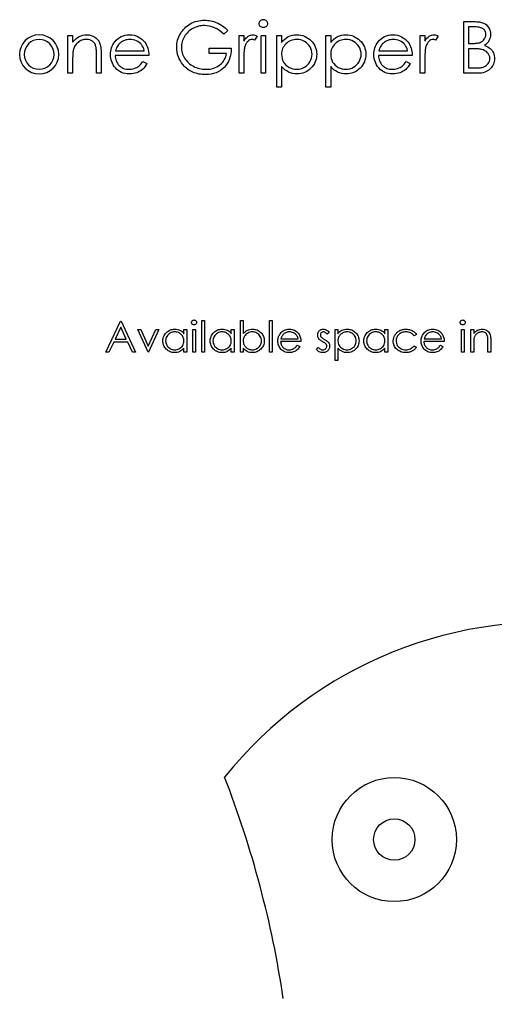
# Model space of a CAD drawing. Header units: inches. Extents: x -3.18 to 1.88, y -2.18 to 2.79.
# Drawn here: x -0.635 to 0.515, y 0.424 to 2.79 of the extents above; entities that cross this region are included whole.
import ezdxf

# ---------------------------------------------------------------- set-up
doc = ezdxf.new("R2010")
doc.units = ezdxf.units.IN
doc.header["$MEASUREMENT"] = 0

msp = doc.modelspace()

# ---------------------------------------------------------------- linework, layer by layer
at = {"color": 7, "linetype": 'Continuous', "flags": 128}
for points in [[(-0.1318, 2.7638), (-0.1415, 2.7547), (-0.1415, 2.7547), (-0.1468, 2.7595), (-0.1523, 2.7637), (-0.1582, 2.7673), (-0.1642, 2.7702), (-0.1704, 2.7726), (-0.1765, 2.7742), (-0.1825, 2.7752), (-0.1884, 2.7756), (-0.1884, 2.7756), (-0.192, 2.7755), (-0.1956, 2.7751), (-0.1991, 2.7746), (-0.2027, 2.7738), (-0.2061, 2.7728), (-0.2095, 2.7715), (-0.2129, 2.7701), (-0.2162, 2.7684), (-0.2195, 2.7666), (-0.2225, 2.7645), (-0.2253, 2.7624), (-0.228, 2.76), (-0.2304, 2.7575), (-0.2328, 2.7548), (-0.2349, 2.752), (-0.2368, 2.749), (-0.2385, 2.746), (-0.2399, 2.7429), (-0.2412, 2.7397), (-0.2422, 2.7365), (-0.243, 2.7332), (-0.2436, 2.7299), (-0.2439, 2.7266), (-0.244, 2.7232), (-0.244, 2.7232), (-0.2439, 2.7198), (-0.2435, 2.7163), (-0.2429, 2.713), (-0.2421, 2.7096), (-0.241, 2.7063), (-0.2397, 2.7031), (-0.2381, 2.6999), (-0.2363, 2.6967), (-0.2342, 2.6936), (-0.232, 2.6908), (-0.2296, 2.688), (-0.227, 2.6855), (-0.2242, 2.6831), (-0.2213, 2.6809), (-0.2181, 2.6789), (-0.2148, 2.677), (-0.2113, 2.6753), (-0.2078, 2.6738), (-0.2042, 2.6726), (-0.2004, 2.6716), (-0.1966, 2.6708), (-0.1928, 2.6702), (-0.1888, 2.6699), (-0.1848, 2.6698), (-0.1848, 2.6698), (-0.1799, 2.67), (-0.1753, 2.6705), (-0.1708, 2.6713), (-0.1665, 2.6725), (-0.1624, 2.674), (-0.1585, 2.6758), (-0.1548, 2.678), (-0.1513, 2.6805), (-0.148, 2.6833), (-0.1451, 2.6862), (-0.1426, 2.6894), (-0.1404, 2.6928), (-0.1385, 2.6964), (-0.137, 2.7001), (-0.1358, 2.7041), (-0.135, 2.7082), (-0.135, 2.7082), (-0.1767, 2.7082), (-0.1767, 2.7082), (-0.1767, 2.7211), (-0.1767, 2.7211), (-0.1238, 2.7211), (-0.1238, 2.7211), (-0.1241, 2.7139), (-0.125, 2.7071), (-0.1263, 2.7007), (-0.1282, 2.6947), (-0.1305, 2.689), (-0.1334, 2.6837), (-0.1369, 2.6788), (-0.1408, 2.6743), (-0.1452, 2.6702), (-0.1499, 2.6667), (-0.155, 2.6637), (-0.1604, 2.6613), (-0.1662, 2.6594), (-0.1724, 2.658), (-0.1789, 2.6572), (-0.1858, 2.657), (-0.1858, 2.657), (-0.19, 2.6571), (-0.1941, 2.6573), (-0.1981, 2.6578), (-0.202, 2.6584), (-0.2057, 2.6593), (-0.2094, 2.6603), (-0.2129, 2.6615), (-0.2164, 2.6629), (-0.2197, 2.6645), (-0.2229, 2.6662), (-0.226, 2.6681), (-0.229, 2.6703), (-0.2319, 2.6726), (-0.2347, 2.6751), (-0.2374, 2.6777), (-0.2399, 2.6806), (-0.2399, 2.6806), (-0.2435, 2.6852), (-0.2466, 2.6901), (-0.2493, 2.6951), (-0.2514, 2.7002), (-0.2531, 2.7056), (-0.2543, 2.7111), (-0.255, 2.7168), (-0.2552, 2.7227), (-0.2552, 2.7227), (-0.2551, 2.7271), (-0.2547, 2.7315), (-0.254, 2.7357), (-0.2531, 2.7399), (-0.2518, 2.744), (-0.2503, 2.748), (-0.2486, 2.7519), (-0.2465, 2.7558), (-0.2442, 2.7595), (-0.2417, 2.763), (-0.239, 2.7663), (-0.2361, 2.7694), (-0.233, 2.7723), (-0.2297, 2.775), (-0.2262, 2.7775), (-0.2225, 2.7797), (-0.2186, 2.7818), (-0.2146, 2.7835), (-0.2105, 2.785), (-0.2062, 2.7862), (-0.2019, 2.7871), (-0.1974, 2.7878), (-0.1928, 2.7883), (-0.188, 2.7884), (-0.188, 2.7884), (-0.1841, 2.7883), (-0.1803, 2.788), (-0.1766, 2.7875), (-0.1729, 2.7869), (-0.1692, 2.7861), (-0.1656, 2.7851), (-0.1621, 2.7839), (-0.1587, 2.7825), (-0.1552, 2.781), (-0.1518, 2.7792), (-0.1484, 2.7772), (-0.1451, 2.775), (-0.1417, 2.7725), (-0.1384, 2.7698), (-0.1351, 2.7669), (-0.1318, 2.7638)], [(-0.0462, 2.79), (-0.0441, 2.7898), (-0.0421, 2.7893), (-0.0404, 2.7884), (-0.0388, 2.7871), (-0.0374, 2.7857), (-0.0365, 2.784), (-0.0359, 2.7822), (-0.0357, 2.7803), (-0.0357, 2.7803), (-0.0359, 2.7784), (-0.0365, 2.7767), (-0.0374, 2.7751), (-0.0388, 2.7736), (-0.0404, 2.7723), (-0.0421, 2.7714), (-0.0441, 2.7709), (-0.0462, 2.7707), (-0.0462, 2.7707), (-0.0482, 2.7709), (-0.0501, 2.7714), (-0.0519, 2.7723), (-0.0535, 2.7736), (-0.0548, 2.7751), (-0.0557, 2.7767), (-0.0563, 2.7784), (-0.0565, 2.7803), (-0.0565, 2.7803), (-0.0563, 2.7822), (-0.0557, 2.784), (-0.0548, 2.7857), (-0.0535, 2.7871), (-0.0519, 2.7884), (-0.0501, 2.7893), (-0.0482, 2.7898), (-0.0462, 2.79)], [(0.4387, 2.7852), (0.4631, 2.7852), (0.4631, 2.7852), (0.4666, 2.7851), (0.47, 2.7849), (0.4732, 2.7847), (0.4761, 2.7843), (0.4788, 2.7838), (0.4813, 2.7832), (0.4836, 2.7824), (0.4857, 2.7816), (0.4895, 2.7796), (0.4928, 2.7771), (0.4957, 2.7741), (0.4982, 2.7706), (0.5002, 2.7668), (0.5016, 2.7628), (0.5025, 2.7586), (0.5028, 2.7542), (0.5028, 2.7542), (0.5026, 2.7501), (0.5019, 2.7461), (0.5007, 2.7424), (0.4991, 2.7388), (0.497, 2.7355), (0.4946, 2.7326), (0.4917, 2.7299), (0.4883, 2.7276), (0.4883, 2.7276), (0.4926, 2.7259), (0.4963, 2.724), (0.4995, 2.722), (0.5022, 2.7199), (0.5045, 2.7176), (0.5065, 2.715), (0.5082, 2.7122), (0.5097, 2.7092), (0.5109, 2.706), (0.5117, 2.7027), (0.5122, 2.6992), (0.5124, 2.6957), (0.5124, 2.6957), (0.5122, 2.692), (0.5117, 2.6885), (0.5109, 2.6851), (0.5097, 2.6819), (0.5082, 2.6789), (0.5063, 2.6759), (0.5041, 2.6731), (0.5015, 2.6705), (0.4987, 2.6681), (0.4957, 2.666), (0.4924, 2.6642), (0.4889, 2.6627), (0.4851, 2.6616), (0.4811, 2.6608), (0.4769, 2.6603), (0.4725, 2.6602), (0.4725, 2.6602), (0.4387, 2.6602), (0.4387, 2.6602), (0.4387, 2.7852)], [(0.4499, 2.7723), (0.4499, 2.7323), (0.4499, 2.7323), (0.4574, 2.7323), (0.4574, 2.7323), (0.4607, 2.7323), (0.4638, 2.7324), (0.4667, 2.7326), (0.4693, 2.7329), (0.4717, 2.7332), (0.4739, 2.7337), (0.4758, 2.7341), (0.4776, 2.7347), (0.4806, 2.7361), (0.4833, 2.7378), (0.4857, 2.7399), (0.4878, 2.7424), (0.4894, 2.745), (0.4906, 2.7479), (0.4913, 2.7508), (0.4916, 2.754), (0.4916, 2.754), (0.4915, 2.756), (0.4912, 2.758), (0.4907, 2.7599), (0.49, 2.7616), (0.4891, 2.7633), (0.488, 2.7648), (0.4867, 2.7662), (0.4852, 2.7674), (0.4835, 2.7686), (0.4816, 2.7696), (0.4794, 2.7704), (0.477, 2.7711), (0.4744, 2.7716), (0.4716, 2.772), (0.4684, 2.7723), (0.4651, 2.7723), (0.4651, 2.7723), (0.4499, 2.7723)], [(-0.5181, 2.7515), (-0.5068, 2.7515), (-0.5068, 2.7515), (-0.5068, 2.735), (-0.5068, 2.735), (-0.5032, 2.7394), (-0.4993, 2.7432), (-0.4952, 2.7463), (-0.491, 2.7488), (-0.4866, 2.7507), (-0.4819, 2.752), (-0.4771, 2.7528), (-0.4721, 2.7531), (-0.4721, 2.7531), (-0.467, 2.7528), (-0.4623, 2.7518), (-0.4578, 2.7502), (-0.4537, 2.748), (-0.4499, 2.7452), (-0.4466, 2.7419), (-0.4439, 2.7382), (-0.4418, 2.734), (-0.4409, 2.7317), (-0.4401, 2.7291), (-0.4394, 2.7261), (-0.4389, 2.7229), (-0.4385, 2.7193), (-0.4382, 2.7155), (-0.438, 2.7113), (-0.4379, 2.7068), (-0.4379, 2.7068), (-0.4379, 2.6602), (-0.4379, 2.6602), (-0.4491, 2.6602), (-0.4491, 2.6602), (-0.4491, 2.7031), (-0.4491, 2.7031), (-0.4492, 2.7069), (-0.4492, 2.7103), (-0.4493, 2.7134), (-0.4495, 2.7161), (-0.4497, 2.7186), (-0.4499, 2.7207), (-0.4502, 2.7225), (-0.4505, 2.7239), (-0.4505, 2.7239), (-0.4518, 2.7281), (-0.4535, 2.7318), (-0.4558, 2.7349), (-0.4585, 2.7374), (-0.4617, 2.7394), (-0.4654, 2.7408), (-0.4695, 2.7416), (-0.474, 2.7419), (-0.474, 2.7419), (-0.4767, 2.7418), (-0.4794, 2.7415), (-0.4819, 2.7409), (-0.4844, 2.7402), (-0.4869, 2.7392), (-0.4892, 2.738), (-0.4915, 2.7366), (-0.4937, 2.7349), (-0.4958, 2.7331), (-0.4976, 2.7313), (-0.4994, 2.7293), (-0.5009, 2.7272), (-0.5022, 2.7249), (-0.5034, 2.7226), (-0.5043, 2.7202), (-0.5051, 2.7177), (-0.5051, 2.7177), (-0.5055, 2.7159), (-0.5059, 2.7137), (-0.5062, 2.7111), (-0.5064, 2.7082), (-0.5066, 2.705), (-0.5067, 2.7014), (-0.5068, 2.6975), (-0.5068, 2.6932), (-0.5068, 2.6932), (-0.5068, 2.6602), (-0.5068, 2.6602), (-0.5181, 2.6602), (-0.5181, 2.6602), (-0.5181, 2.7515)], [(-0.3373, 2.689), (-0.3274, 2.6838), (-0.3274, 2.6838), (-0.3298, 2.6796), (-0.3324, 2.6758), (-0.3352, 2.6725), (-0.3382, 2.6696), (-0.3414, 2.6671), (-0.3448, 2.6649), (-0.3484, 2.6629), (-0.3521, 2.6614), (-0.3561, 2.6601), (-0.3603, 2.6593), (-0.3648, 2.6587), (-0.3695, 2.6586), (-0.3695, 2.6586), (-0.3748, 2.6588), (-0.3798, 2.6595), (-0.3844, 2.6606), (-0.3888, 2.6622), (-0.3929, 2.6642), (-0.3966, 2.6667), (-0.4001, 2.6696), (-0.4033, 2.673), (-0.4062, 2.6766), (-0.4087, 2.6804), (-0.4107, 2.6843), (-0.4124, 2.6884), (-0.4138, 2.6925), (-0.4147, 2.6967), (-0.4153, 2.7011), (-0.4155, 2.7056), (-0.4155, 2.7056), (-0.4153, 2.7098), (-0.4148, 2.7139), (-0.414, 2.7179), (-0.4129, 2.7218), (-0.4114, 2.7255), (-0.4096, 2.7292), (-0.4074, 2.7327), (-0.405, 2.7361), (-0.405, 2.7361), (-0.4015, 2.7401), (-0.3977, 2.7436), (-0.3937, 2.7465), (-0.3894, 2.7489), (-0.3848, 2.7507), (-0.3799, 2.7521), (-0.3747, 2.7528), (-0.3693, 2.7531), (-0.3693, 2.7531), (-0.3637, 2.7528), (-0.3583, 2.752), (-0.3533, 2.7506), (-0.3486, 2.7486), (-0.3441, 2.7461), (-0.3399, 2.743), (-0.3361, 2.7393), (-0.3325, 2.7351), (-0.3325, 2.7351), (-0.3302, 2.7319), (-0.3282, 2.7284), (-0.3265, 2.7247), (-0.3251, 2.7209), (-0.324, 2.7168), (-0.3232, 2.7126), (-0.3227, 2.7081), (-0.3225, 2.7034), (-0.3225, 2.7034), (-0.4043, 2.7034), (-0.4043, 2.7034), (-0.404, 2.6998), (-0.4035, 2.6964), (-0.4027, 2.6931), (-0.4016, 2.69), (-0.4003, 2.6871), (-0.3986, 2.6843), (-0.3967, 2.6817), (-0.3945, 2.6792), (-0.392, 2.677), (-0.3894, 2.6751), (-0.3867, 2.6735), (-0.3838, 2.6721), (-0.3808, 2.6711), (-0.3777, 2.6704), (-0.3744, 2.6699), (-0.3709, 2.6698), (-0.3709, 2.6698), (-0.3676, 2.6699), (-0.3643, 2.6703), (-0.3611, 2.671), (-0.3579, 2.6719), (-0.3548, 2.6731), (-0.3519, 2.6744), (-0.3494, 2.6759), (-0.347, 2.6776), (-0.3447, 2.6796), (-0.3424, 2.6822), (-0.3399, 2.6853), (-0.3373, 2.689)], [(-0.1046, 2.7515), (-0.0934, 2.7515), (-0.0934, 2.7515), (-0.0934, 2.7381), (-0.0934, 2.7381), (-0.0908, 2.7418), (-0.0882, 2.7449), (-0.0855, 2.7475), (-0.0828, 2.7496), (-0.0799, 2.7511), (-0.077, 2.7522), (-0.0741, 2.7529), (-0.0711, 2.7531), (-0.0711, 2.7531), (-0.0688, 2.7529), (-0.0664, 2.7523), (-0.0639, 2.7514), (-0.0613, 2.75), (-0.0613, 2.75), (-0.0675, 2.7403), (-0.0675, 2.7403), (-0.0691, 2.741), (-0.0706, 2.7415), (-0.072, 2.7418), (-0.0732, 2.7419), (-0.0732, 2.7419), (-0.0759, 2.7416), (-0.0786, 2.7407), (-0.0811, 2.7392), (-0.0837, 2.7371), (-0.0849, 2.7358), (-0.0861, 2.7344), (-0.0871, 2.7328), (-0.0881, 2.731), (-0.089, 2.729), (-0.0899, 2.7269), (-0.0907, 2.7246), (-0.0914, 2.7222), (-0.0914, 2.7222), (-0.0918, 2.72), (-0.0923, 2.7174), (-0.0926, 2.7142), (-0.0929, 2.7105), (-0.0931, 2.7063), (-0.0933, 2.7017), (-0.0934, 2.6965), (-0.0934, 2.6909), (-0.0934, 2.6909), (-0.0934, 2.6602), (-0.0934, 2.6602), (-0.1046, 2.6602), (-0.1046, 2.6602), (-0.1046, 2.7515)], [(-0.0517, 2.7515), (-0.0405, 2.7515), (-0.0405, 2.7515), (-0.0405, 2.6602), (-0.0405, 2.6602), (-0.0517, 2.6602), (-0.0517, 2.6602), (-0.0517, 2.7515)], [(-0.0132, 2.7515), (-0.002, 2.7515), (-0.002, 2.7515), (-0.002, 2.7346), (-0.002, 2.7346), (0.0016, 2.7391), (0.0056, 2.743), (0.0098, 2.7462), (0.0143, 2.7487), (0.019, 2.7506), (0.024, 2.752), (0.0293, 2.7528), (0.0349, 2.7531), (0.0349, 2.7531), (0.0397, 2.7529), (0.0444, 2.7523), (0.049, 2.7512), (0.0533, 2.7497), (0.0574, 2.7477), (0.0614, 2.7454), (0.0652, 2.7426), (0.0688, 2.7393), (0.0721, 2.7358), (0.075, 2.7321), (0.0774, 2.7282), (0.0794, 2.7241), (0.0809, 2.7199), (0.082, 2.7155), (0.0827, 2.7109), (0.0829, 2.7061), (0.0829, 2.7061), (0.0827, 2.7012), (0.082, 2.6966), (0.081, 2.6921), (0.0794, 2.6878), (0.0774, 2.6836), (0.075, 2.6797), (0.0722, 2.676), (0.0689, 2.6724), (0.0654, 2.6692), (0.0616, 2.6664), (0.0576, 2.664), (0.0535, 2.662), (0.0492, 2.6605), (0.0447, 2.6594), (0.0401, 2.6588), (0.0352, 2.6586), (0.0352, 2.6586), (0.0298, 2.6588), (0.0246, 2.6597), (0.0196, 2.6611), (0.0148, 2.6631), (0.0103, 2.6657), (0.0059, 2.6688), (0.0019, 2.6725), (-0.002, 2.6767), (-0.002, 2.6767), (-0.002, 2.6265), (-0.002, 2.6265), (-0.0132, 2.6265), (-0.0132, 2.6265), (-0.0132, 2.7515)], [(0.1053, 2.7515), (0.1166, 2.7515), (0.1166, 2.7515), (0.1166, 2.7346), (0.1166, 2.7346), (0.1202, 2.7391), (0.1242, 2.743), (0.1284, 2.7462), (0.1329, 2.7487), (0.1376, 2.7506), (0.1426, 2.752), (0.1479, 2.7528), (0.1535, 2.7531), (0.1535, 2.7531), (0.1583, 2.7529), (0.163, 2.7523), (0.1675, 2.7512), (0.1719, 2.7497), (0.176, 2.7477), (0.18, 2.7454), (0.1838, 2.7426), (0.1874, 2.7393), (0.1907, 2.7358), (0.1936, 2.7321), (0.196, 2.7282), (0.198, 2.7241), (0.1995, 2.7199), (0.2006, 2.7155), (0.2013, 2.7109), (0.2015, 2.7061), (0.2015, 2.7061), (0.2013, 2.7012), (0.2006, 2.6966), (0.1995, 2.6921), (0.198, 2.6878), (0.196, 2.6836), (0.1936, 2.6797), (0.1908, 2.676), (0.1875, 2.6724), (0.1839, 2.6692), (0.1802, 2.6664), (0.1762, 2.664), (0.1721, 2.662), (0.1678, 2.6605), (0.1633, 2.6594), (0.1587, 2.6588), (0.1538, 2.6586), (0.1538, 2.6586), (0.1484, 2.6588), (0.1432, 2.6597), (0.1382, 2.6611), (0.1334, 2.6631), (0.1289, 2.6657), (0.1245, 2.6688), (0.1204, 2.6725), (0.1166, 2.6767), (0.1166, 2.6767), (0.1166, 2.6265), (0.1166, 2.6265), (0.1053, 2.6265), (0.1053, 2.6265), (0.1053, 2.7515)], [(0.2989, 2.689), (0.3089, 2.6838), (0.3089, 2.6838), (0.3064, 2.6796), (0.3038, 2.6758), (0.301, 2.6725), (0.298, 2.6696), (0.2948, 2.6671), (0.2914, 2.6649), (0.2879, 2.6629), (0.2841, 2.6614), (0.2801, 2.6601), (0.2759, 2.6593), (0.2714, 2.6587), (0.2667, 2.6586), (0.2667, 2.6586), (0.2614, 2.6588), (0.2565, 2.6595), (0.2518, 2.6606), (0.2474, 2.6622), (0.2434, 2.6642), (0.2396, 2.6667), (0.2361, 2.6696), (0.2329, 2.673), (0.23, 2.6766), (0.2276, 2.6804), (0.2255, 2.6843), (0.2238, 2.6884), (0.2224, 2.6925), (0.2215, 2.6967), (0.2209, 2.7011), (0.2207, 2.7056), (0.2207, 2.7056), (0.2209, 2.7098), (0.2214, 2.7139), (0.2222, 2.7179), (0.2234, 2.7218), (0.2248, 2.7255), (0.2266, 2.7292), (0.2288, 2.7327), (0.2312, 2.7361), (0.2312, 2.7361), (0.2347, 2.7401), (0.2385, 2.7436), (0.2425, 2.7465), (0.2468, 2.7489), (0.2514, 2.7507), (0.2563, 2.7521), (0.2615, 2.7528), (0.2669, 2.7531), (0.2669, 2.7531), (0.2726, 2.7528), (0.2779, 2.752), (0.2829, 2.7506), (0.2877, 2.7486), (0.2921, 2.7461), (0.2963, 2.743), (0.3002, 2.7393), (0.3037, 2.7351), (0.3037, 2.7351), (0.306, 2.7319), (0.308, 2.7284), (0.3097, 2.7247), (0.3111, 2.7209), (0.3122, 2.7168), (0.313, 2.7126), (0.3135, 2.7081), (0.3137, 2.7034), (0.3137, 2.7034), (0.2319, 2.7034), (0.2319, 2.7034), (0.2322, 2.6998), (0.2327, 2.6964), (0.2335, 2.6931), (0.2346, 2.69), (0.2359, 2.6871), (0.2376, 2.6843), (0.2395, 2.6817), (0.2418, 2.6792), (0.2442, 2.677), (0.2468, 2.6751), (0.2495, 2.6735), (0.2524, 2.6721), (0.2554, 2.6711), (0.2586, 2.6704), (0.2618, 2.6699), (0.2653, 2.6698), (0.2653, 2.6698), (0.2686, 2.6699), (0.2719, 2.6703), (0.2752, 2.671), (0.2784, 2.6719), (0.2814, 2.6731), (0.2843, 2.6744), (0.2869, 2.6759), (0.2892, 2.6776), (0.2915, 2.6796), (0.2939, 2.6822), (0.2963, 2.6853), (0.2989, 2.689)], [(0.3329, 2.7515), (0.3441, 2.7515), (0.3441, 2.7515), (0.3441, 2.7381), (0.3441, 2.7381), (0.3467, 2.7418), (0.3493, 2.7449), (0.352, 2.7475), (0.3547, 2.7496), (0.3576, 2.7511), (0.3605, 2.7522), (0.3634, 2.7529), (0.3664, 2.7531), (0.3664, 2.7531), (0.3687, 2.7529), (0.3711, 2.7523), (0.3736, 2.7514), (0.3762, 2.75), (0.3762, 2.75), (0.37, 2.7403), (0.37, 2.7403), (0.3684, 2.741), (0.3669, 2.7415), (0.3655, 2.7418), (0.3643, 2.7419), (0.3643, 2.7419), (0.3616, 2.7416), (0.3589, 2.7407), (0.3564, 2.7392), (0.3538, 2.7371), (0.3526, 2.7358), (0.3514, 2.7344), (0.3504, 2.7328), (0.3494, 2.731), (0.3485, 2.729), (0.3476, 2.7269), (0.3468, 2.7246), (0.3461, 2.7222), (0.3461, 2.7222), (0.3457, 2.72), (0.3452, 2.7174), (0.3449, 2.7142), (0.3446, 2.7105), (0.3444, 2.7063), (0.3442, 2.7017), (0.3441, 2.6965), (0.3441, 2.6909), (0.3441, 2.6909), (0.3441, 2.6602), (0.3441, 2.6602), (0.3329, 2.6602), (0.3329, 2.6602), (0.3329, 2.7515)], [(-0.3338, 2.7147), (-0.3351, 2.7191), (-0.3367, 2.723), (-0.3386, 2.7265), (-0.3407, 2.7295), (-0.3432, 2.7322), (-0.3461, 2.7346), (-0.3493, 2.7367), (-0.3528, 2.7385), (-0.3566, 2.74), (-0.3606, 2.741), (-0.3646, 2.7417), (-0.3687, 2.7419), (-0.3687, 2.7419), (-0.372, 2.7418), (-0.3753, 2.7414), (-0.3784, 2.7407), (-0.3814, 2.7398), (-0.3843, 2.7385), (-0.3871, 2.7371), (-0.3897, 2.7353), (-0.3922, 2.7333), (-0.3922, 2.7333), (-0.394, 2.7317), (-0.3956, 2.7298), (-0.3971, 2.7278), (-0.3985, 2.7256), (-0.3998, 2.7231), (-0.401, 2.7205), (-0.4021, 2.7177), (-0.4031, 2.7147), (-0.4031, 2.7147), (-0.3338, 2.7147)], [(0.0348, 2.7419), (0.031, 2.7418), (0.0273, 2.7412), (0.0238, 2.7404), (0.0205, 2.7393), (0.0172, 2.7378), (0.0142, 2.7361), (0.0113, 2.7339), (0.0086, 2.7315), (0.0061, 2.7288), (0.004, 2.726), (0.0021, 2.723), (0.0006, 2.7198), (-0.0005, 2.7165), (-0.0014, 2.7131), (-0.0019, 2.7094), (-0.002, 2.7056), (-0.002, 2.7056), (-0.0017, 2.7007), (-0.0009, 2.696), (0.0006, 2.6915), (0.0027, 2.6874), (0.0053, 2.6835), (0.0085, 2.6801), (0.0121, 2.6771), (0.0163, 2.6745), (0.0208, 2.6724), (0.0254, 2.671), (0.0301, 2.6701), (0.035, 2.6698), (0.035, 2.6698), (0.0397, 2.6701), (0.0443, 2.671), (0.0488, 2.6725), (0.0531, 2.6746), (0.0571, 2.6772), (0.0607, 2.6803), (0.0639, 2.6839), (0.0666, 2.6879), (0.0688, 2.6923), (0.0704, 2.6968), (0.0714, 2.7013), (0.0717, 2.706), (0.0717, 2.706), (0.0714, 2.7107), (0.0704, 2.7152), (0.0689, 2.7197), (0.0667, 2.724), (0.064, 2.728), (0.0608, 2.7315), (0.0572, 2.7346), (0.0532, 2.7372), (0.0489, 2.7392), (0.0444, 2.7407), (0.0397, 2.7416), (0.0348, 2.7419)], [(0.1534, 2.7419), (0.1496, 2.7418), (0.1459, 2.7412), (0.1424, 2.7404), (0.139, 2.7393), (0.1358, 2.7378), (0.1328, 2.7361), (0.1299, 2.7339), (0.1272, 2.7315), (0.1247, 2.7288), (0.1225, 2.726), (0.1207, 2.723), (0.1192, 2.7198), (0.1181, 2.7165), (0.1172, 2.7131), (0.1167, 2.7094), (0.1166, 2.7056), (0.1166, 2.7056), (0.1169, 2.7007), (0.1177, 2.696), (0.1192, 2.6915), (0.1213, 2.6874), (0.1239, 2.6835), (0.1271, 2.6801), (0.1307, 2.6771), (0.1349, 2.6745), (0.1394, 2.6724), (0.144, 2.671), (0.1487, 2.6701), (0.1535, 2.6698), (0.1535, 2.6698), (0.1583, 2.6701), (0.1629, 2.671), (0.1674, 2.6725), (0.1717, 2.6746), (0.1757, 2.6772), (0.1793, 2.6803), (0.1825, 2.6839), (0.1852, 2.6879), (0.1874, 2.6923), (0.189, 2.6968), (0.19, 2.7013), (0.1903, 2.706), (0.1903, 2.706), (0.19, 2.7107), (0.189, 2.7152), (0.1875, 2.7197), (0.1853, 2.724), (0.1826, 2.728), (0.1794, 2.7315), (0.1758, 2.7346), (0.1718, 2.7372), (0.1675, 2.7392), (0.163, 2.7407), (0.1583, 2.7416), (0.1534, 2.7419)], [(0.3025, 2.7147), (0.3011, 2.7191), (0.2995, 2.723), (0.2976, 2.7265), (0.2955, 2.7295), (0.293, 2.7322), (0.2902, 2.7346), (0.287, 2.7367), (0.2834, 2.7385), (0.2796, 2.74), (0.2756, 2.741), (0.2716, 2.7417), (0.2675, 2.7419), (0.2675, 2.7419), (0.2642, 2.7418), (0.2609, 2.7414), (0.2578, 2.7407), (0.2548, 2.7398), (0.2519, 2.7385), (0.2491, 2.7371), (0.2465, 2.7353), (0.244, 2.7333), (0.244, 2.7333), (0.2422, 2.7317), (0.2406, 2.7298), (0.2391, 2.7278), (0.2377, 2.7256), (0.2364, 2.7231), (0.2352, 2.7205), (0.2341, 2.7177), (0.2331, 2.7147), (0.2331, 2.7147), (0.3025, 2.7147)], [(0.4499, 2.7195), (0.4499, 2.673), (0.4499, 2.673), (0.4659, 2.673), (0.4659, 2.673), (0.4693, 2.673), (0.4725, 2.6731), (0.4754, 2.6733), (0.4781, 2.6736), (0.4806, 2.674), (0.4828, 2.6744), (0.4848, 2.675), (0.4866, 2.6756), (0.4897, 2.677), (0.4925, 2.6789), (0.495, 2.6811), (0.4972, 2.6837), (0.4989, 2.6865), (0.5002, 2.6894), (0.5009, 2.6925), (0.5012, 2.6957), (0.5012, 2.6957), (0.5011, 2.6976), (0.5008, 2.6996), (0.5004, 2.7014), (0.4998, 2.7032), (0.499, 2.7049), (0.4981, 2.7066), (0.497, 2.7082), (0.4957, 2.7097), (0.4927, 2.7125), (0.4892, 2.7148), (0.4852, 2.7166), (0.4807, 2.718), (0.4807, 2.718), (0.4789, 2.7183), (0.4767, 2.7186), (0.4743, 2.7189), (0.4715, 2.7191), (0.4684, 2.7193), (0.465, 2.7194), (0.4613, 2.7194), (0.4573, 2.7195), (0.4573, 2.7195), (0.4499, 2.7195)], [(-0.3898, 2.061), (-0.3552, 1.986), (-0.3552, 1.986), (-0.3625, 1.986), (-0.3625, 1.986), (-0.3736, 2.01), (-0.3736, 2.01), (-0.4076, 2.01), (-0.4076, 2.01), (-0.419, 1.986), (-0.419, 1.986), (-0.4264, 1.986), (-0.4264, 1.986), (-0.3908, 2.061), (-0.3908, 2.061), (-0.3898, 2.061)], [(-0.2134, 2.0639), (-0.2122, 2.0638), (-0.211, 2.0635), (-0.21, 2.0629), (-0.209, 2.0622), (-0.2082, 2.0613), (-0.2076, 2.0603), (-0.2073, 2.0592), (-0.2071, 2.0581), (-0.2071, 2.0581), (-0.2073, 2.057), (-0.2076, 2.0559), (-0.2082, 2.0549), (-0.209, 2.054), (-0.21, 2.0533), (-0.211, 2.0528), (-0.2122, 2.0525), (-0.2134, 2.0523), (-0.2134, 2.0523), (-0.2147, 2.0525), (-0.2158, 2.0528), (-0.2169, 2.0533), (-0.2178, 2.054), (-0.2186, 2.0549), (-0.2192, 2.0559), (-0.2195, 2.057), (-0.2196, 2.0581), (-0.2196, 2.0581), (-0.2195, 2.0592), (-0.2192, 2.0603), (-0.2186, 2.0613), (-0.2178, 2.0622), (-0.2169, 2.0629), (-0.2158, 2.0635), (-0.2147, 2.0638), (-0.2134, 2.0639)], [(-0.1946, 2.0629), (-0.1879, 2.0629), (-0.1879, 2.0629), (-0.1879, 1.986), (-0.1879, 1.986), (-0.1946, 1.986), (-0.1946, 1.986), (-0.1946, 2.0629)], [(-0.1014, 1.986), (-0.1014, 2.0629), (-0.1014, 2.0629), (-0.0946, 2.0629), (-0.0946, 2.0629), (-0.0946, 2.0309), (-0.0946, 2.0309), (-0.0923, 2.0334), (-0.0899, 2.0356), (-0.0873, 2.0375), (-0.0846, 2.039), (-0.0817, 2.0402), (-0.0787, 2.0411), (-0.0756, 2.0416), (-0.0723, 2.0418), (-0.0723, 2.0418), (-0.0694, 2.0416), (-0.0666, 2.0412), (-0.0639, 2.0406), (-0.0613, 2.0397), (-0.0588, 2.0385), (-0.0565, 2.0371), (-0.0542, 2.0354), (-0.0521, 2.0335), (-0.0501, 2.0313), (-0.0484, 2.0291), (-0.047, 2.0267), (-0.0458, 2.0243), (-0.0449, 2.0217), (-0.0442, 2.019), (-0.0438, 2.0162), (-0.0437, 2.0133), (-0.0437, 2.0133), (-0.0438, 2.0104), (-0.0442, 2.0077), (-0.0449, 2.005), (-0.0458, 2.0025), (-0.047, 2), (-0.0484, 1.9977), (-0.0502, 1.9954), (-0.0521, 1.9933), (-0.0543, 1.9914), (-0.0566, 1.9897), (-0.059, 1.9883), (-0.0615, 1.9871), (-0.0641, 1.9862), (-0.0668, 1.9855), (-0.0696, 1.9852), (-0.0725, 1.985), (-0.0725, 1.985), (-0.0758, 1.9852), (-0.079, 1.9857), (-0.082, 1.9865), (-0.0849, 1.9877), (-0.0876, 1.9892), (-0.0901, 1.9911), (-0.0924, 1.9935), (-0.0946, 1.9961), (-0.0946, 1.9961), (-0.0946, 1.986), (-0.0946, 1.986), (-0.1014, 1.986)], [(-0.0312, 2.0629), (-0.0245, 2.0629), (-0.0245, 2.0629), (-0.0245, 1.986), (-0.0245, 1.986), (-0.0312, 1.986), (-0.0312, 1.986), (-0.0312, 2.0629)], [(0.4356, 2.0639), (0.4369, 2.0638), (0.438, 2.0635), (0.4391, 2.0629), (0.44, 2.0622), (0.4409, 2.0613), (0.4414, 2.0603), (0.4418, 2.0592), (0.4419, 2.0581), (0.4419, 2.0581), (0.4418, 2.057), (0.4414, 2.0559), (0.4409, 2.0549), (0.44, 2.054), (0.4391, 2.0533), (0.438, 2.0528), (0.4369, 2.0525), (0.4356, 2.0523), (0.4356, 2.0523), (0.4344, 2.0525), (0.4333, 2.0528), (0.4322, 2.0533), (0.4312, 2.054), (0.4304, 2.0549), (0.4299, 2.0559), (0.4295, 2.057), (0.4294, 2.0581), (0.4294, 2.0581), (0.4295, 2.0592), (0.4299, 2.0603), (0.4304, 2.0613), (0.4312, 2.0622), (0.4322, 2.0629), (0.4333, 2.0635), (0.4344, 2.0638), (0.4356, 2.0639)], [(-0.3904, 2.0464), (-0.404, 2.0177), (-0.404, 2.0177), (-0.3772, 2.0177), (-0.3772, 2.0177), (-0.3904, 2.0464)], [(-0.3495, 2.0408), (-0.3422, 2.0408), (-0.3422, 2.0408), (-0.324, 2.0009), (-0.324, 2.0009), (-0.3058, 2.0408), (-0.3058, 2.0408), (-0.2985, 2.0408), (-0.2985, 2.0408), (-0.3235, 1.986), (-0.3235, 1.986), (-0.3245, 1.986), (-0.3245, 1.986), (-0.3495, 2.0408)], [(-0.2312, 2.0408), (-0.2312, 1.986), (-0.2312, 1.986), (-0.2379, 1.986), (-0.2379, 1.986), (-0.2379, 1.9955), (-0.2379, 1.9955), (-0.2402, 1.993), (-0.2427, 1.9908), (-0.2453, 1.989), (-0.248, 1.9875), (-0.2509, 1.9864), (-0.2539, 1.9857), (-0.257, 1.9852), (-0.2603, 1.985), (-0.2603, 1.985), (-0.2632, 1.9852), (-0.266, 1.9856), (-0.2687, 1.9862), (-0.2713, 1.9871), (-0.2737, 1.9883), (-0.2761, 1.9897), (-0.2784, 1.9914), (-0.2805, 1.9933), (-0.2825, 1.9955), (-0.2842, 1.9977), (-0.2856, 2.0001), (-0.2868, 2.0026), (-0.2877, 2.0051), (-0.2884, 2.0078), (-0.2887, 2.0106), (-0.2889, 2.0136), (-0.2889, 2.0136), (-0.2887, 2.0164), (-0.2884, 2.0192), (-0.2877, 2.0218), (-0.2868, 2.0244), (-0.2856, 2.0268), (-0.2841, 2.0291), (-0.2824, 2.0314), (-0.2804, 2.0335), (-0.2783, 2.0354), (-0.276, 2.0371), (-0.2736, 2.0385), (-0.2711, 2.0397), (-0.2685, 2.0406), (-0.2658, 2.0413), (-0.263, 2.0416), (-0.2601, 2.0418), (-0.2601, 2.0418), (-0.2567, 2.0416), (-0.2536, 2.0411), (-0.2505, 2.0403), (-0.2477, 2.0391), (-0.245, 2.0376), (-0.2425, 2.0357), (-0.2401, 2.0334), (-0.2379, 2.0307), (-0.2379, 2.0307), (-0.2379, 2.0408), (-0.2379, 2.0408), (-0.2312, 2.0408)], [(-0.26, 2.035), (-0.2629, 2.0349), (-0.2658, 2.0343), (-0.2685, 2.0334), (-0.2711, 2.0322), (-0.2735, 2.0307), (-0.2756, 2.0288), (-0.2775, 2.0267), (-0.2792, 2.0243), (-0.2805, 2.0217), (-0.2814, 2.019), (-0.282, 2.0163), (-0.2821, 2.0135), (-0.2821, 2.0135), (-0.282, 2.0107), (-0.2814, 2.0079), (-0.2804, 2.0053), (-0.2791, 2.0027), (-0.2775, 2.0002), (-0.2756, 1.9981), (-0.2734, 1.9962), (-0.271, 1.9946), (-0.2684, 1.9934), (-0.2657, 1.9925), (-0.2629, 1.9919), (-0.2601, 1.9918), (-0.2601, 1.9918), (-0.2571, 1.9919), (-0.2543, 1.9925), (-0.2516, 1.9934), (-0.2489, 1.9946), (-0.2464, 1.9962), (-0.2442, 1.998), (-0.2423, 2), (-0.2408, 2.0023), (-0.2395, 2.0048), (-0.2386, 2.0075), (-0.2381, 2.0103), (-0.2379, 2.0133), (-0.2379, 2.0133), (-0.238, 2.0156), (-0.2383, 2.0177), (-0.2388, 2.0198), (-0.2395, 2.0218), (-0.2404, 2.0237), (-0.2415, 2.0255), (-0.2428, 2.0272), (-0.2443, 2.0288), (-0.2459, 2.0303), (-0.2477, 2.0315), (-0.2495, 2.0326), (-0.2514, 2.0335), (-0.2534, 2.0342), (-0.2555, 2.0346), (-0.2577, 2.0349), (-0.26, 2.035)], [(-0.2168, 2.0408), (-0.21, 2.0408), (-0.21, 2.0408), (-0.21, 1.986), (-0.21, 1.986), (-0.2168, 1.986), (-0.2168, 1.986), (-0.2168, 2.0408)], [(-0.1168, 2.0408), (-0.1168, 1.986), (-0.1168, 1.986), (-0.1235, 1.986), (-0.1235, 1.986), (-0.1235, 1.9955), (-0.1235, 1.9955), (-0.1258, 1.993), (-0.1283, 1.9908), (-0.1309, 1.989), (-0.1336, 1.9875), (-0.1365, 1.9864), (-0.1395, 1.9857), (-0.1426, 1.9852), (-0.1459, 1.985), (-0.1459, 1.985), (-0.1488, 1.9852), (-0.1516, 1.9856), (-0.1543, 1.9862), (-0.1568, 1.9871), (-0.1593, 1.9883), (-0.1617, 1.9897), (-0.1639, 1.9914), (-0.1661, 1.9933), (-0.1681, 1.9955), (-0.1698, 1.9977), (-0.1712, 2.0001), (-0.1724, 2.0026), (-0.1733, 2.0051), (-0.1739, 2.0078), (-0.1743, 2.0106), (-0.1745, 2.0136), (-0.1745, 2.0136), (-0.1743, 2.0164), (-0.1739, 2.0192), (-0.1733, 2.0218), (-0.1723, 2.0244), (-0.1711, 2.0268), (-0.1697, 2.0291), (-0.168, 2.0314), (-0.166, 2.0335), (-0.1638, 2.0354), (-0.1616, 2.0371), (-0.1592, 2.0385), (-0.1567, 2.0397), (-0.1541, 2.0406), (-0.1514, 2.0413), (-0.1486, 2.0416), (-0.1457, 2.0418), (-0.1457, 2.0418), (-0.1423, 2.0416), (-0.1391, 2.0411), (-0.1361, 2.0403), (-0.1333, 2.0391), (-0.1306, 2.0376), (-0.128, 2.0357), (-0.1257, 2.0334), (-0.1235, 2.0307), (-0.1235, 2.0307), (-0.1235, 2.0408), (-0.1235, 2.0408), (-0.1168, 2.0408)], [(-0.1456, 2.035), (-0.1485, 2.0349), (-0.1513, 2.0343), (-0.1541, 2.0334), (-0.1567, 2.0322), (-0.1591, 2.0307), (-0.1612, 2.0288), (-0.1631, 2.0267), (-0.1647, 2.0243), (-0.166, 2.0217), (-0.167, 2.019), (-0.1675, 2.0163), (-0.1677, 2.0135), (-0.1677, 2.0135), (-0.1675, 2.0107), (-0.167, 2.0079), (-0.166, 2.0053), (-0.1647, 2.0027), (-0.1631, 2.0002), (-0.1612, 1.9981), (-0.159, 1.9962), (-0.1566, 1.9946), (-0.154, 1.9934), (-0.1513, 1.9925), (-0.1485, 1.9919), (-0.1456, 1.9918), (-0.1456, 1.9918), (-0.1427, 1.9919), (-0.1399, 1.9925), (-0.1371, 1.9934), (-0.1345, 1.9946), (-0.132, 1.9962), (-0.1298, 1.998), (-0.1279, 2), (-0.1263, 2.0023), (-0.1251, 2.0048), (-0.1242, 2.0075), (-0.1237, 2.0103), (-0.1235, 2.0133), (-0.1235, 2.0133), (-0.1236, 2.0156), (-0.1239, 2.0177), (-0.1244, 2.0198), (-0.1251, 2.0218), (-0.126, 2.0237), (-0.1271, 2.0255), (-0.1284, 2.0272), (-0.1299, 2.0288), (-0.1315, 2.0303), (-0.1332, 2.0315), (-0.1351, 2.0326), (-0.137, 2.0335), (-0.139, 2.0342), (-0.1411, 2.0346), (-0.1433, 2.0349), (-0.1456, 2.035)], [(-0.0726, 1.9918), (-0.0696, 1.9919), (-0.0668, 1.9925), (-0.0641, 1.9934), (-0.0615, 1.9946), (-0.0591, 1.9961), (-0.0569, 1.998), (-0.055, 2.0001), (-0.0534, 2.0025), (-0.0521, 2.0051), (-0.0512, 2.0078), (-0.0506, 2.0105), (-0.0504, 2.0133), (-0.0504, 2.0133), (-0.0506, 2.0161), (-0.0512, 2.0189), (-0.0521, 2.0215), (-0.0535, 2.0241), (-0.0551, 2.0266), (-0.057, 2.0287), (-0.0591, 2.0306), (-0.0616, 2.0322), (-0.0641, 2.0334), (-0.0668, 2.0343), (-0.0696, 2.0349), (-0.0725, 2.035), (-0.0725, 2.035), (-0.0754, 2.0349), (-0.0782, 2.0343), (-0.081, 2.0334), (-0.0836, 2.0322), (-0.0861, 2.0306), (-0.0883, 2.0288), (-0.0902, 2.0267), (-0.0918, 2.0244), (-0.0931, 2.0219), (-0.0939, 2.0193), (-0.0945, 2.0165), (-0.0946, 2.0135), (-0.0946, 2.0135), (-0.0945, 2.0112), (-0.0942, 2.0091), (-0.0937, 2.007), (-0.0931, 2.005), (-0.0922, 2.0031), (-0.0911, 2.0013), (-0.0898, 1.9996), (-0.0883, 1.998), (-0.0866, 1.9965), (-0.0849, 1.9953), (-0.0831, 1.9942), (-0.0812, 1.9933), (-0.0791, 1.9926), (-0.077, 1.9922), (-0.0748, 1.9919), (-0.0726, 1.9918)], [(0.0359, 2.0033), (0.0419, 2.0002), (0.0419, 2.0002), (0.0404, 1.9977), (0.0388, 1.9954), (0.0372, 1.9934), (0.0354, 1.9916), (0.0334, 1.9901), (0.0314, 1.9888), (0.0293, 1.9877), (0.027, 1.9867), (0.0246, 1.986), (0.0221, 1.9855), (0.0194, 1.9851), (0.0166, 1.985), (0.0166, 1.985), (0.0134, 1.9852), (0.0104, 1.9856), (0.0077, 1.9863), (0.005, 1.9872), (0.0026, 1.9884), (0.0003, 1.9899), (-0.0018, 1.9917), (-0.0037, 1.9937), (-0.0054, 1.9959), (-0.0069, 1.9982), (-0.0081, 2.0005), (-0.0092, 2.0029), (-0.01, 2.0054), (-0.0105, 2.0079), (-0.0109, 2.0106), (-0.011, 2.0133), (-0.011, 2.0133), (-0.0109, 2.0158), (-0.0106, 2.0182), (-0.0101, 2.0206), (-0.0094, 2.023), (-0.0085, 2.0252), (-0.0074, 2.0274), (-0.0062, 2.0295), (-0.0047, 2.0316), (-0.0047, 2.0316), (-0.0026, 2.0339), (-0.0003, 2.036), (0.0021, 2.0378), (0.0047, 2.0392), (0.0074, 2.0403), (0.0104, 2.0411), (0.0135, 2.0416), (0.0167, 2.0418), (0.0167, 2.0418), (0.0201, 2.0416), (0.0233, 2.0411), (0.0263, 2.0403), (0.0292, 2.0391), (0.0318, 2.0376), (0.0343, 2.0357), (0.0367, 2.0335), (0.0388, 2.031), (0.0388, 2.031), (0.0402, 2.029), (0.0414, 2.0269), (0.0424, 2.0247), (0.0432, 2.0224), (0.0439, 2.02), (0.0444, 2.0174), (0.0447, 2.0148), (0.0448, 2.012), (0.0448, 2.012), (-0.0043, 2.012), (-0.0043, 2.012), (-0.0041, 2.0098), (-0.0038, 2.0077), (-0.0033, 2.0058), (-0.0027, 2.0039), (-0.0019, 2.0021), (-0.0009, 2.0005), (0.0003, 1.9989), (0.0016, 1.9974), (0.0031, 1.9961), (0.0046, 1.995), (0.0063, 1.994), (0.008, 1.9932), (0.0098, 1.9926), (0.0117, 1.9921), (0.0137, 1.9919), (0.0157, 1.9918), (0.0157, 1.9918), (0.0177, 1.9918), (0.0197, 1.9921), (0.0217, 1.9925), (0.0236, 1.993), (0.0254, 1.9937), (0.0271, 1.9945), (0.0287, 1.9954), (0.0301, 1.9965), (0.0315, 1.9977), (0.0329, 1.9992), (0.0344, 2.0011), (0.0359, 2.0033)], [(0.038, 2.0187), (0.0372, 2.0214), (0.0363, 2.0237), (0.0351, 2.0258), (0.0339, 2.0276), (0.0324, 2.0292), (0.0307, 2.0306), (0.0287, 2.0319), (0.0266, 2.033), (0.0243, 2.0339), (0.022, 2.0345), (0.0196, 2.0349), (0.0171, 2.035), (0.0171, 2.035), (0.0151, 2.035), (0.0131, 2.0347), (0.0112, 2.0343), (0.0095, 2.0338), (0.0077, 2.033), (0.0061, 2.0322), (0.0045, 2.0311), (0.003, 2.0299), (0.003, 2.0299), (0.0019, 2.0289), (0.0009, 2.0278), (0, 2.0266), (-0.0008, 2.0252), (-0.0016, 2.0238), (-0.0023, 2.0222), (-0.003, 2.0205), (-0.0036, 2.0187), (-0.0036, 2.0187), (0.038, 2.0187)], [(0.113, 2.034), (0.1085, 2.0293), (0.1085, 2.0293), (0.1073, 2.0306), (0.1061, 2.0318), (0.1049, 2.0328), (0.1037, 2.0336), (0.1025, 2.0342), (0.1013, 2.0347), (0.1002, 2.0349), (0.099, 2.035), (0.099, 2.035), (0.0976, 2.0349), (0.0963, 2.0345), (0.0951, 2.0338), (0.094, 2.0328), (0.0931, 2.0317), (0.0924, 2.0304), (0.092, 2.0291), (0.0919, 2.0277), (0.0919, 2.0277), (0.092, 2.0264), (0.0924, 2.0251), (0.0929, 2.0239), (0.0938, 2.0227), (0.0938, 2.0227), (0.0943, 2.0221), (0.0949, 2.0214), (0.0957, 2.0208), (0.0966, 2.0201), (0.0977, 2.0194), (0.0989, 2.0186), (0.1002, 2.0178), (0.1016, 2.017), (0.1016, 2.017), (0.1033, 2.016), (0.1049, 2.0151), (0.1064, 2.0141), (0.1077, 2.0131), (0.1088, 2.0122), (0.1099, 2.0112), (0.1107, 2.0103), (0.1115, 2.0093), (0.1115, 2.0093), (0.1126, 2.0074), (0.1134, 2.0053), (0.1138, 2.0032), (0.114, 2.0009), (0.114, 2.0009), (0.1139, 1.9992), (0.1137, 1.9977), (0.1134, 1.9962), (0.1129, 1.9948), (0.1122, 1.9934), (0.1114, 1.9921), (0.1105, 1.9908), (0.1094, 1.9896), (0.1082, 1.9886), (0.107, 1.9876), (0.1057, 1.9868), (0.1043, 1.9862), (0.1028, 1.9857), (0.1012, 1.9853), (0.0996, 1.9851), (0.0979, 1.985), (0.0979, 1.985), (0.0957, 1.9852), (0.0935, 1.9855), (0.0913, 1.9861), (0.0892, 1.987), (0.0872, 1.9881), (0.0854, 1.9894), (0.0837, 1.9908), (0.0823, 1.9925), (0.0823, 1.9925), (0.0867, 1.9975), (0.0867, 1.9975), (0.088, 1.9962), (0.0893, 1.995), (0.0907, 1.994), (0.092, 1.9932), (0.0934, 1.9926), (0.0948, 1.9921), (0.0962, 1.9919), (0.0976, 1.9918), (0.0976, 1.9918), (0.0995, 1.9919), (0.1013, 1.9924), (0.103, 1.9932), (0.1045, 1.9944), (0.1057, 1.9958), (0.1066, 1.9973), (0.1071, 1.9989), (0.1073, 2.0006), (0.1073, 2.0006), (0.1072, 2.002), (0.1068, 2.0034), (0.1062, 2.0046), (0.1054, 2.0058), (0.1054, 2.0058), (0.1049, 2.0064), (0.1042, 2.007), (0.1034, 2.0077), (0.1024, 2.0084), (0.1013, 2.0091), (0.1001, 2.0098), (0.0987, 2.0106), (0.0971, 2.0115), (0.0971, 2.0115), (0.0955, 2.0124), (0.0939, 2.0134), (0.0925, 2.0143), (0.0913, 2.0152), (0.0902, 2.0162), (0.0892, 2.0171), (0.0884, 2.018), (0.0877, 2.0189), (0.0877, 2.0189), (0.0866, 2.0209), (0.0858, 2.0229), (0.0853, 2.0251), (0.0852, 2.0274), (0.0852, 2.0274), (0.0852, 2.0289), (0.0854, 2.0303), (0.0857, 2.0317), (0.0861, 2.0331), (0.0867, 2.0343), (0.0874, 2.0355), (0.0882, 2.0366), (0.0891, 2.0377), (0.0901, 2.0386), (0.0912, 2.0395), (0.0923, 2.0402), (0.0935, 2.0407), (0.0948, 2.0412), (0.0961, 2.0415), (0.0975, 2.0417), (0.099, 2.0418), (0.099, 2.0418), (0.1008, 2.0416), (0.1025, 2.0413), (0.1043, 2.0407), (0.106, 2.0398), (0.1078, 2.0387), (0.1095, 2.0374), (0.1113, 2.0358), (0.113, 2.034)], [(0.1275, 2.0408), (0.1342, 2.0408), (0.1342, 2.0408), (0.1342, 2.0307), (0.1342, 2.0307), (0.1364, 2.0334), (0.1388, 2.0357), (0.1413, 2.0376), (0.144, 2.0391), (0.1468, 2.0403), (0.1498, 2.0411), (0.153, 2.0416), (0.1563, 2.0418), (0.1563, 2.0418), (0.1593, 2.0416), (0.1621, 2.0413), (0.1648, 2.0406), (0.1674, 2.0397), (0.1699, 2.0385), (0.1723, 2.0371), (0.1745, 2.0354), (0.1767, 2.0335), (0.1787, 2.0314), (0.1804, 2.0291), (0.1819, 2.0268), (0.183, 2.0244), (0.184, 2.0218), (0.1846, 2.0192), (0.185, 2.0164), (0.1852, 2.0136), (0.1852, 2.0136), (0.185, 2.0106), (0.1846, 2.0078), (0.184, 2.0051), (0.1831, 2.0026), (0.1819, 2.0001), (0.1804, 1.9977), (0.1787, 1.9955), (0.1768, 1.9933), (0.1746, 1.9914), (0.1724, 1.9897), (0.17, 1.9883), (0.1675, 1.9871), (0.165, 1.9862), (0.1623, 1.9856), (0.1595, 1.9852), (0.1566, 1.985), (0.1566, 1.985), (0.1533, 1.9852), (0.1502, 1.9857), (0.1472, 1.9866), (0.1443, 1.9878), (0.1416, 1.9893), (0.139, 1.9912), (0.1365, 1.9934), (0.1342, 1.9959), (0.1342, 1.9959), (0.1342, 1.9658), (0.1342, 1.9658), (0.1275, 1.9658), (0.1275, 1.9658), (0.1275, 2.0408)], [(0.1563, 2.035), (0.154, 2.0349), (0.1518, 2.0346), (0.1497, 2.0342), (0.1477, 2.0335), (0.1458, 2.0326), (0.144, 2.0315), (0.1422, 2.0303), (0.1406, 2.0288), (0.1391, 2.0272), (0.1378, 2.0255), (0.1367, 2.0237), (0.1358, 2.0218), (0.1351, 2.0198), (0.1346, 2.0177), (0.1343, 2.0156), (0.1342, 2.0133), (0.1342, 2.0133), (0.1344, 2.0103), (0.1349, 2.0075), (0.1358, 2.0048), (0.137, 2.0023), (0.1386, 2), (0.1405, 1.998), (0.1427, 1.9962), (0.1452, 1.9946), (0.1479, 1.9934), (0.1507, 1.9925), (0.1535, 1.9919), (0.1564, 1.9918), (0.1564, 1.9918), (0.1592, 1.9919), (0.162, 1.9925), (0.1647, 1.9934), (0.1673, 1.9946), (0.1697, 1.9962), (0.1719, 1.9981), (0.1738, 2.0002), (0.1754, 2.0027), (0.1767, 2.0053), (0.1777, 2.0079), (0.1782, 2.0107), (0.1784, 2.0135), (0.1784, 2.0135), (0.1783, 2.0163), (0.1777, 2.019), (0.1767, 2.0217), (0.1754, 2.0243), (0.1738, 2.0267), (0.1719, 2.0288), (0.1698, 2.0307), (0.1674, 2.0322), (0.1648, 2.0334), (0.1621, 2.0343), (0.1592, 2.0349), (0.1563, 2.035)], [(0.2544, 2.0408), (0.2544, 1.986), (0.2544, 1.986), (0.2477, 1.986), (0.2477, 1.986), (0.2477, 1.9955), (0.2477, 1.9955), (0.2453, 1.993), (0.2429, 1.9908), (0.2403, 1.989), (0.2375, 1.9875), (0.2347, 1.9864), (0.2317, 1.9857), (0.2285, 1.9852), (0.2253, 1.985), (0.2253, 1.985), (0.2224, 1.9852), (0.2196, 1.9856), (0.2169, 1.9862), (0.2143, 1.9871), (0.2118, 1.9883), (0.2095, 1.9897), (0.2072, 1.9914), (0.2051, 1.9933), (0.2031, 1.9955), (0.2014, 1.9977), (0.2, 2.0001), (0.1988, 2.0026), (0.1979, 2.0051), (0.1972, 2.0078), (0.1968, 2.0106), (0.1967, 2.0136), (0.1967, 2.0136), (0.1968, 2.0164), (0.1972, 2.0192), (0.1979, 2.0218), (0.1988, 2.0244), (0.2, 2.0268), (0.2014, 2.0291), (0.2032, 2.0314), (0.2051, 2.0335), (0.2073, 2.0354), (0.2096, 2.0371), (0.212, 2.0385), (0.2145, 2.0397), (0.2171, 2.0406), (0.2198, 2.0413), (0.2226, 2.0416), (0.2255, 2.0418), (0.2255, 2.0418), (0.2288, 2.0416), (0.232, 2.0411), (0.235, 2.0403), (0.2379, 2.0391), (0.2406, 2.0376), (0.2431, 2.0357), (0.2455, 2.0334), (0.2477, 2.0307), (0.2477, 2.0307), (0.2477, 2.0408), (0.2477, 2.0408), (0.2544, 2.0408)], [(0.2256, 2.035), (0.2226, 2.0349), (0.2198, 2.0343), (0.2171, 2.0334), (0.2145, 2.0322), (0.2121, 2.0307), (0.21, 2.0288), (0.2081, 2.0267), (0.2064, 2.0243), (0.2051, 2.0217), (0.2042, 2.019), (0.2036, 2.0163), (0.2034, 2.0135), (0.2034, 2.0135), (0.2036, 2.0107), (0.2042, 2.0079), (0.2051, 2.0053), (0.2065, 2.0027), (0.2081, 2.0002), (0.21, 1.9981), (0.2122, 1.9962), (0.2146, 1.9946), (0.2172, 1.9934), (0.2199, 1.9925), (0.2226, 1.9919), (0.2255, 1.9918), (0.2255, 1.9918), (0.2284, 1.9919), (0.2313, 1.9925), (0.234, 1.9934), (0.2367, 1.9946), (0.2392, 1.9962), (0.2414, 1.998), (0.2432, 2), (0.2448, 2.0023), (0.2461, 2.0048), (0.247, 2.0075), (0.2475, 2.0103), (0.2477, 2.0133), (0.2477, 2.0133), (0.2476, 2.0156), (0.2473, 2.0177), (0.2468, 2.0198), (0.2461, 2.0218), (0.2452, 2.0237), (0.2441, 2.0255), (0.2428, 2.0272), (0.2413, 2.0288), (0.2396, 2.0303), (0.2379, 2.0315), (0.2361, 2.0326), (0.2342, 2.0335), (0.2322, 2.0342), (0.2301, 2.0346), (0.2279, 2.0349), (0.2256, 2.035)], [(0.3236, 2.0289), (0.318, 2.0254), (0.318, 2.0254), (0.3161, 2.0277), (0.314, 2.0296), (0.3118, 2.0313), (0.3094, 2.0326), (0.3068, 2.0337), (0.304, 2.0344), (0.3011, 2.0349), (0.298, 2.035), (0.298, 2.035), (0.2956, 2.0349), (0.2932, 2.0346), (0.2909, 2.0342), (0.2888, 2.0335), (0.2868, 2.0326), (0.2848, 2.0315), (0.283, 2.0302), (0.2813, 2.0288), (0.2797, 2.0272), (0.2783, 2.0255), (0.2772, 2.0237), (0.2763, 2.0218), (0.2755, 2.0199), (0.275, 2.0179), (0.2747, 2.0157), (0.2746, 2.0136), (0.2746, 2.0136), (0.2748, 2.0107), (0.2754, 2.0079), (0.2763, 2.0052), (0.2776, 2.0026), (0.2793, 2.0002), (0.2813, 1.998), (0.2835, 1.9962), (0.2861, 1.9946), (0.2888, 1.9934), (0.2918, 1.9925), (0.2948, 1.9919), (0.2981, 1.9918), (0.2981, 1.9918), (0.3011, 1.9919), (0.3039, 1.9924), (0.3066, 1.9931), (0.3092, 1.9942), (0.3116, 1.9955), (0.3138, 1.9972), (0.316, 1.9991), (0.318, 2.0014), (0.318, 2.0014), (0.3236, 1.9977), (0.3236, 1.9977), (0.3226, 1.9962), (0.3215, 1.9948), (0.3203, 1.9936), (0.319, 1.9924), (0.3177, 1.9912), (0.3162, 1.9902), (0.3147, 1.9892), (0.3131, 1.9884), (0.3114, 1.9876), (0.3096, 1.9869), (0.3078, 1.9863), (0.306, 1.9859), (0.3041, 1.9855), (0.3021, 1.9852), (0.3001, 1.9851), (0.298, 1.985), (0.298, 1.985), (0.2948, 1.9852), (0.2918, 1.9855), (0.2889, 1.9862), (0.2861, 1.9871), (0.2835, 1.9882), (0.281, 1.9896), (0.2786, 1.9913), (0.2764, 1.9932), (0.2744, 1.9953), (0.2727, 1.9975), (0.2712, 1.9998), (0.27, 2.0022), (0.2691, 2.0047), (0.2684, 2.0073), (0.268, 2.0101), (0.2679, 2.013), (0.2679, 2.013), (0.2679, 2.0149), (0.2681, 2.0168), (0.2684, 2.0187), (0.2689, 2.0205), (0.2694, 2.0223), (0.2701, 2.0241), (0.2709, 2.0258), (0.2719, 2.0275), (0.2729, 2.0291), (0.274, 2.0307), (0.2753, 2.0321), (0.2766, 2.0335), (0.278, 2.0348), (0.2795, 2.0359), (0.2812, 2.037), (0.2829, 2.038), (0.2846, 2.0389), (0.2865, 2.0396), (0.2883, 2.0403), (0.2903, 2.0408), (0.2923, 2.0412), (0.2943, 2.0415), (0.2964, 2.0417), (0.2985, 2.0418), (0.2985, 2.0418), (0.3012, 2.0417), (0.3039, 2.0413), (0.3065, 2.0408), (0.309, 2.0401), (0.3115, 2.0392), (0.3137, 2.0382), (0.3158, 2.037), (0.3176, 2.0357), (0.3193, 2.0343), (0.3209, 2.0327), (0.3223, 2.0309), (0.3236, 2.0289)], [(0.3821, 2.0033), (0.388, 2.0002), (0.388, 2.0002), (0.3866, 1.9977), (0.385, 1.9954), (0.3833, 1.9934), (0.3815, 1.9916), (0.3796, 1.9901), (0.3776, 1.9888), (0.3754, 1.9877), (0.3732, 1.9867), (0.3708, 1.986), (0.3683, 1.9855), (0.3656, 1.9851), (0.3627, 1.985), (0.3627, 1.985), (0.3596, 1.9852), (0.3566, 1.9856), (0.3538, 1.9863), (0.3512, 1.9872), (0.3487, 1.9884), (0.3465, 1.9899), (0.3444, 1.9917), (0.3425, 1.9937), (0.3408, 1.9959), (0.3393, 1.9982), (0.338, 2.0005), (0.337, 2.0029), (0.3362, 2.0054), (0.3356, 2.0079), (0.3353, 2.0106), (0.3352, 2.0133), (0.3352, 2.0133), (0.3353, 2.0158), (0.3356, 2.0182), (0.336, 2.0206), (0.3367, 2.023), (0.3376, 2.0252), (0.3387, 2.0274), (0.34, 2.0295), (0.3415, 2.0316), (0.3415, 2.0316), (0.3436, 2.0339), (0.3458, 2.036), (0.3482, 2.0378), (0.3508, 2.0392), (0.3536, 2.0403), (0.3565, 2.0411), (0.3596, 2.0416), (0.3629, 2.0418), (0.3629, 2.0418), (0.3663, 2.0416), (0.3695, 2.0411), (0.3725, 2.0403), (0.3753, 2.0391), (0.378, 2.0376), (0.3805, 2.0357), (0.3828, 2.0335), (0.385, 2.031), (0.385, 2.031), (0.3863, 2.029), (0.3875, 2.0269), (0.3886, 2.0247), (0.3894, 2.0224), (0.39, 2.02), (0.3905, 2.0174), (0.3908, 2.0148), (0.3909, 2.012), (0.3909, 2.012), (0.3419, 2.012), (0.3419, 2.012), (0.342, 2.0098), (0.3423, 2.0077), (0.3428, 2.0058), (0.3435, 2.0039), (0.3443, 2.0021), (0.3453, 2.0005), (0.3464, 1.9989), (0.3478, 1.9974), (0.3493, 1.9961), (0.3508, 1.995), (0.3524, 1.994), (0.3542, 1.9932), (0.356, 1.9926), (0.3579, 1.9921), (0.3598, 1.9919), (0.3619, 1.9918), (0.3619, 1.9918), (0.3639, 1.9918), (0.3659, 1.9921), (0.3678, 1.9925), (0.3697, 1.993), (0.3716, 1.9937), (0.3733, 1.9945), (0.3748, 1.9954), (0.3763, 1.9965), (0.3776, 1.9977), (0.379, 1.9992), (0.3805, 2.0011), (0.3821, 2.0033)], [(0.3842, 2.0187), (0.3834, 2.0214), (0.3824, 2.0237), (0.3813, 2.0258), (0.38, 2.0276), (0.3785, 2.0292), (0.3768, 2.0306), (0.3749, 2.0319), (0.3728, 2.033), (0.3705, 2.0339), (0.3681, 2.0345), (0.3657, 2.0349), (0.3632, 2.035), (0.3632, 2.035), (0.3612, 2.035), (0.3593, 2.0347), (0.3574, 2.0343), (0.3556, 2.0338), (0.3539, 2.033), (0.3522, 2.0322), (0.3506, 2.0311), (0.3491, 2.0299), (0.3491, 2.0299), (0.3481, 2.0289), (0.3471, 2.0278), (0.3462, 2.0266), (0.3453, 2.0252), (0.3446, 2.0238), (0.3438, 2.0222), (0.3432, 2.0205), (0.3426, 2.0187), (0.3426, 2.0187), (0.3842, 2.0187)], [(0.4323, 2.0408), (0.439, 2.0408), (0.439, 2.0408), (0.439, 1.986), (0.439, 1.986), (0.4323, 1.986), (0.4323, 1.986), (0.4323, 2.0408)], [(0.4554, 2.0408), (0.4621, 2.0408), (0.4621, 2.0408), (0.4621, 2.0309), (0.4621, 2.0309), (0.4643, 2.0336), (0.4666, 2.0358), (0.469, 2.0377), (0.4716, 2.0392), (0.4743, 2.0403), (0.477, 2.0411), (0.4799, 2.0416), (0.4829, 2.0418), (0.4829, 2.0418), (0.486, 2.0416), (0.4888, 2.041), (0.4915, 2.04), (0.494, 2.0387), (0.4962, 2.037), (0.4982, 2.035), (0.4998, 2.0328), (0.5011, 2.0303), (0.5017, 2.0289), (0.5021, 2.0273), (0.5025, 2.0256), (0.5029, 2.0236), (0.5031, 2.0215), (0.5033, 2.0192), (0.5034, 2.0167), (0.5034, 2.014), (0.5034, 2.014), (0.5034, 1.986), (0.5034, 1.986), (0.4967, 1.986), (0.4967, 1.986), (0.4967, 2.0118), (0.4967, 2.0118), (0.4967, 2.014), (0.4967, 2.0161), (0.4966, 2.0179), (0.4965, 2.0196), (0.4964, 2.021), (0.4962, 2.0223), (0.4961, 2.0234), (0.4959, 2.0242), (0.4959, 2.0242), (0.4951, 2.0268), (0.4941, 2.029), (0.4927, 2.0308), (0.4911, 2.0323), (0.4892, 2.0335), (0.487, 2.0344), (0.4845, 2.0349), (0.4818, 2.035), (0.4818, 2.035), (0.4801, 2.035), (0.4786, 2.0348), (0.477, 2.0345), (0.4755, 2.034), (0.4741, 2.0334), (0.4727, 2.0327), (0.4713, 2.0318), (0.47, 2.0309), (0.4687, 2.0298), (0.4676, 2.0287), (0.4666, 2.0275), (0.4657, 2.0262), (0.4649, 2.0249), (0.4642, 2.0235), (0.4636, 2.022), (0.4631, 2.0205), (0.4631, 2.0205), (0.4629, 2.0194), (0.4627, 2.0181), (0.4625, 2.0166), (0.4623, 2.0148), (0.4622, 2.0129), (0.4621, 2.0107), (0.4621, 2.0084), (0.4621, 2.0058), (0.4621, 2.0058), (0.4621, 1.986), (0.4621, 1.986), (0.4554, 1.986), (0.4554, 1.986), (0.4554, 2.0408)]]:
    msp.add_lwpolyline(points, dxfattribs=at)
at = {"color": 7, "linetype": 'Continuous'}
for radius in [0.15, 0.05]:
    msp.add_circle((0.2703, 0.8081), radius, dxfattribs=at)
for centre, radius, start, end in [((-0.5877, 2.7058), 0.0473, 90.0002, 89.9998), ((-0.5878, 2.7059), 0.0361, 90.0002, 89.9998), ((0.6409, 0.3338), 1, 82.5436, 141.3166), ((-2.4703, 0.0541), 2.5, 8.511, 21.2143)]:
    msp.add_arc(centre, radius, start, end, dxfattribs=at)

doc.saveas('drawing.dxf')
